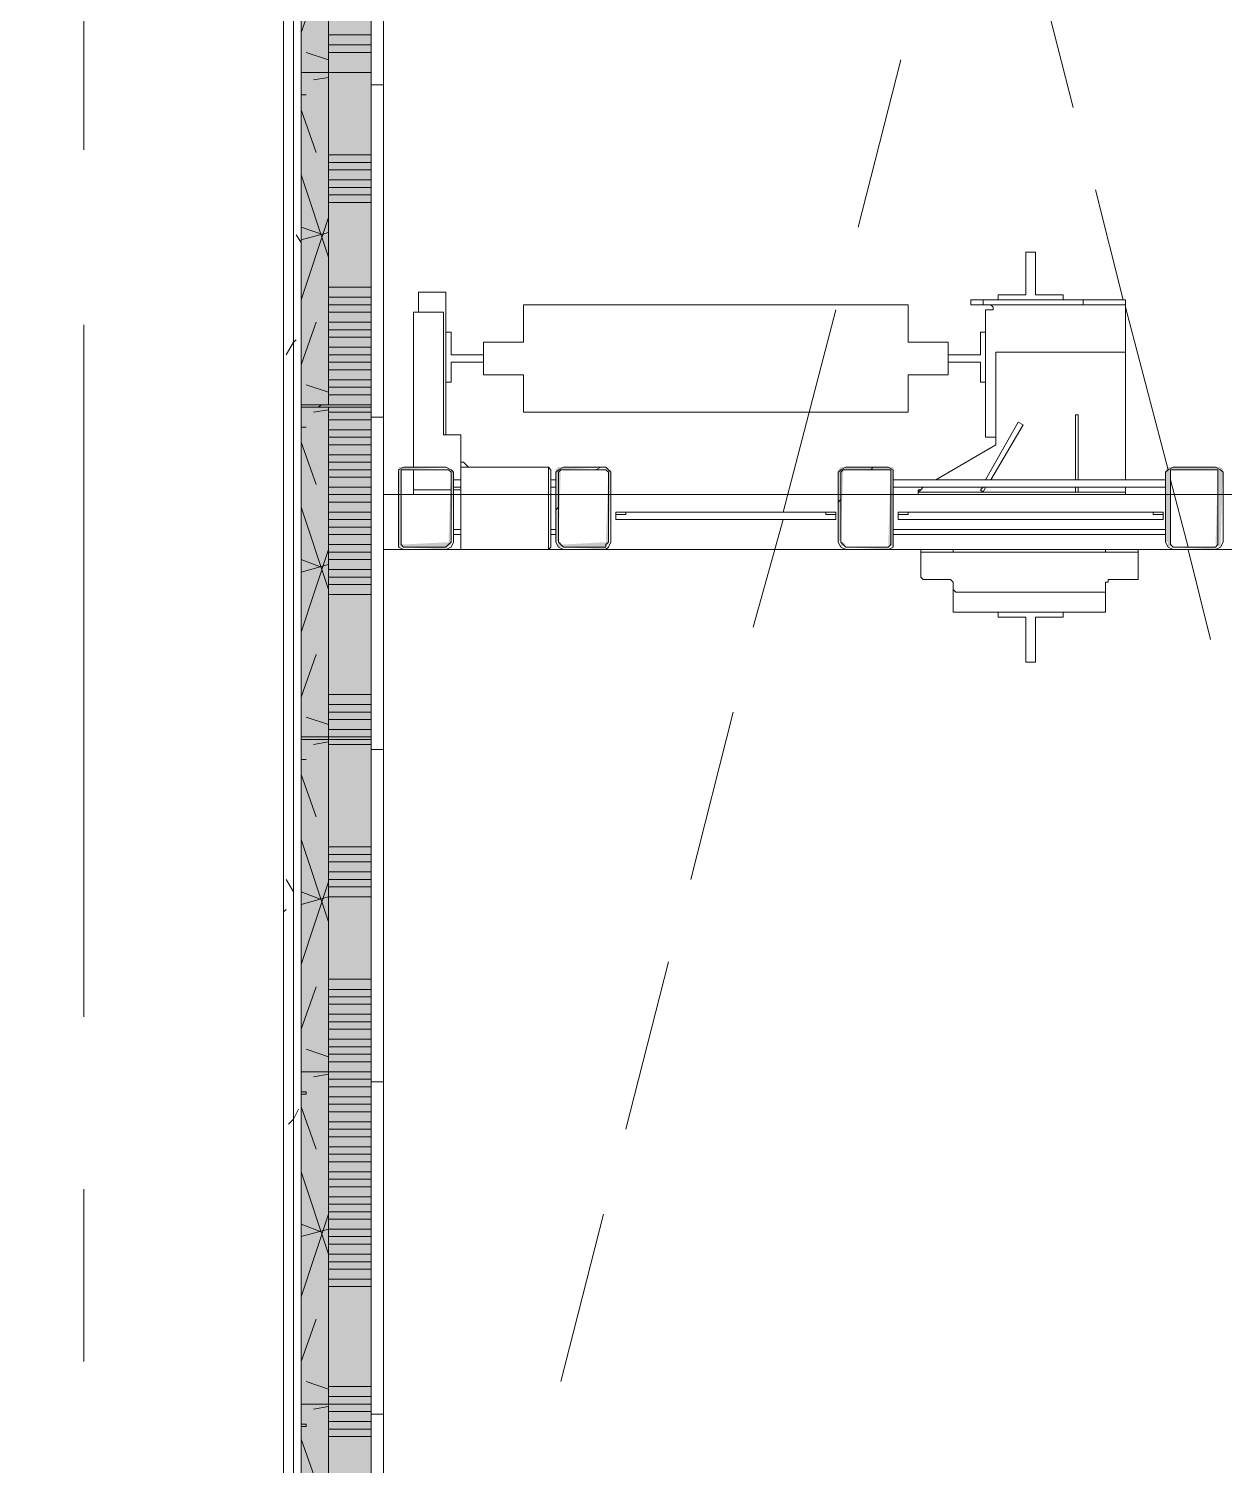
# Model space of a CAD drawing. Header units: metres. Extents: x -2 to 237, y -8 to 52.
# Drawn here: x 35.104 to 37.297, y 25.885 to 28.521 of the extents above; entities that cross this region are included whole.
import ezdxf

# ---------------------------------------------------------------- set-up
doc = ezdxf.new("R2010")
doc.units = ezdxf.units.M
doc.layers.add('PDF3_Geometry', color=7, linetype='Continuous', lineweight=0, true_color=0xaaaaaa)
doc.layers.add('PDF3_Solid Fills', color=7, linetype='Continuous', lineweight=0, true_color=0xffffff)

msp = doc.modelspace()

# ---------------------------------------------------------------- hatches: boundary and pattern name
at = {"layer": 'PDF3_Solid Fills', "lineweight": 0, "transparency": 33554559}
for points in [[(35.6085, 24.6411), (35.6543, 24.6365), (35.6543, 33.4504), (35.6085, 33.4504), (35.6039, 33.3495), (35.6039, 24.6411)], [(35.6085, 24.6411), (35.6543, 24.6365), (35.6543, 33.4504), (35.6085, 33.4504), (35.6039, 33.3495), (35.6039, 24.6411)], [(35.7872, 27.712), (35.8789, 27.7166), (35.7826, 27.7166), (35.7826, 27.5699), (35.7917, 27.5699), (35.869, 27.5653), (35.8697, 27.5653), (35.8697, 27.5699), (35.8789, 27.5745), (35.8835, 27.712), (35.8789, 27.712), (35.8743, 27.579), (35.7872, 27.5745)]]:
    msp.add_hatch(color=256, dxfattribs=at).paths.add_polyline_path(points)
h = msp.add_hatch(color=256, dxfattribs=at)
h.paths.add_polyline_path([(35.6543, 33.3495), (35.7322, 33.3495), (35.7322, 33.3725), (35.6543, 33.3725)])
h.paths.add_polyline_path([(35.7322, 33.3449), (35.6543, 33.3449), (35.6543, 24.7098), (35.7322, 24.7098)])
h = msp.add_hatch(color=256, dxfattribs=at)
h.paths.add_polyline_path([(36.0805, 27.712), (36.1676, 27.7166), (36.0759, 27.7166), (36.0713, 27.712), (36.0713, 27.579), (36.0759, 27.5836)])
h.paths.add_polyline_path([(36.1722, 27.712), (36.1676, 27.712), (36.163, 27.579), (36.0805, 27.5745), (36.0805, 27.579), (36.0759, 27.579), (36.0759, 27.5699), (36.0851, 27.5699), (36.1624, 27.5653), (36.163, 27.5653), (36.163, 27.5699), (36.1676, 27.5745), (36.1722, 27.7102)])
h = msp.add_hatch(color=256, dxfattribs=at)
h.paths.add_polyline_path([(36.5939, 27.579), (36.5939, 27.5699), (36.6031, 27.5745), (36.5985, 27.579)])
h.paths.add_polyline_path([(36.6901, 27.5699), (36.6901, 27.7166), (36.5939, 27.7166), (36.5893, 27.712), (36.5893, 27.579), (36.5939, 27.5836), (36.5985, 27.712), (36.6855, 27.712), (36.6809, 27.5745)])
h.paths.add_polyline_path([(36.6031, 27.5699), (36.6803, 27.5653), (36.6809, 27.5653), (36.6809, 27.5699)])
h = msp.add_hatch(color=256, dxfattribs=at)
h.paths.add_polyline_path([(37.1897, 27.579), (37.1943, 27.579), (37.1943, 27.5699), (37.2035, 27.5745), (37.1989, 27.5745), (37.1989, 27.712), (37.2859, 27.712), (37.2814, 27.5745), (37.2905, 27.5699), (37.2905, 27.5745), (37.2951, 27.7115), (37.2951, 27.712), (37.2905, 27.7166), (37.1943, 27.7166), (37.1897, 27.712)])
h.paths.add_polyline_path([(37.2035, 27.5699), (37.2807, 27.5653), (37.2814, 27.5653), (37.2814, 27.5699)])

# ---------------------------------------------------------------- linework, layer by layer
at = {"layer": 'PDF3_Geometry', "lineweight": 0}
for points in [[(35.1043, 34.005), (38.0239, 34.005), (38.0239, 33.5329), (35.5718, 33.5329), (35.5718, 33.5145), (35.5718, 33.3495), (35.5718, 24.7374), (35.5718, 24.5678), (35.5718, 24.554), (38.0239, 24.554), (38.0239, 24.1736)], [(38.0514, 24.5861), (38.0239, 24.5861), (38.0239, 24.5678), (38.0239, 24.554), (38.0239, 24.5678), (35.5901, 24.5678), (35.5901, 24.5861), (35.5901, 24.7374), (35.5901, 33.3495), (35.5901, 33.5007), (35.5901, 33.5145), (38.0239, 33.5145), (38.0239, 33.5329)], [(38.0239, 24.5678), (38.0239, 24.5861), (35.6039, 24.5861), (35.6039, 24.6365), (35.6039, 24.7374), (35.6039, 33.3495), (35.6039, 33.4504), (35.6039, 33.5007), (38.0239, 33.5007), (38.0239, 33.5145)], [(38.0239, 24.5861), (38.0514, 24.5861), (38.0514, 24.6365), (38.0239, 24.6365), (37.396, 24.6365), (36.7863, 24.6365), (36.1768, 24.6365), (35.6543, 24.6365), (35.6543, 24.7098), (35.6543, 24.7374), (35.6543, 25.3882), (35.6543, 25.9978), (35.6543, 26.6074), (35.6543, 27.217), (35.6543, 27.8266), (35.6543, 27.217), (35.6543, 26.6074), (35.6543, 25.9978), (35.6543, 25.3882), (35.6543, 24.7374), (35.6543, 24.6365), (35.6085, 24.6365), (35.6039, 24.6365), (35.6039, 33.4504)], [(35.7322, 32.6895), (35.7322, 33.3449), (35.7322, 33.3725), (35.6543, 33.3725), (35.6543, 33.3495), (35.6543, 33.3449), (35.6543, 32.7079), (35.6543, 32.0983), (35.6543, 31.4887), (35.6543, 30.8791), (35.6543, 30.2695), (35.6543, 29.6599), (35.6543, 29.0504), (35.6543, 28.4407), (35.6543, 27.8312)], [(35.7551, 24.8152), (35.7551, 33.267)], [(35.7551, 24.8152), (35.7551, 33.267)], [(35.6543, 29.0504), (35.6543, 28.4407), (35.6543, 27.8312), (35.6543, 28.4407), (35.6543, 29.0504)], [(35.7322, 29.0274), (35.7322, 28.4224), (35.7322, 29.0274), (35.7322, 28.4224), (35.7322, 28.427)], [(36.9422, 28.6836), (37.0201, 28.3766)], [(35.2051, 28.6149), (35.2051, 28.2986)], [(36.6259, 28.1566), (36.7039, 28.4636)], [(35.7322, 27.8128), (35.7322, 28.4178)], [(37.0614, 28.2253), (37.1118, 28.0236)], [(35.8697, 27.822), (35.8697, 27.7762), (35.8697, 28.0374), (35.8651, 28.0374), (35.8605, 28.0374), (35.8559, 28.0374), (35.8193, 28.0374), (35.8193, 28.0007)], [(35.8697, 28.0374), (35.8697, 28.0007)], [(37.0431, 28.0236), (37.1072, 28.0236), (37.1164, 28.0236), (37.1164, 28.0145), (37.0385, 28.0145), (36.8551, 28.0145), (36.8322, 28.0145), (36.8322, 28.0236), (36.8551, 28.0236), (37.0385, 28.0236), (37.1164, 28.0236), (37.1164, 28.019), (37.1164, 28.0099), (37.1164, 28.0145), (37.1072, 28.0145), (37.0431, 28.0145), (36.9835, 28.0145), (36.9239, 28.0145), (36.8643, 28.0145), (36.8689, 28.0145), (36.8735, 28.0099), (36.8735, 28.0053), (36.8689, 28.0053), (36.8643, 28.0053), (36.8597, 28.0053), (36.8597, 27.964)], [(36.8551, 28.0236), (36.8551, 28.0145)], [(37.0385, 28.0145), (37.0385, 28.0236)], [(35.8147, 28.0007), (35.8193, 28.0007), (35.8239, 28.0007), (35.8651, 28.0007), (35.8239, 28.0007), (35.8193, 28.0007), (35.8147, 28.0007), (35.8101, 28.0007), (35.8101, 27.7166)], [(35.8972, 27.6753), (35.8835, 27.6753), (35.8972, 27.6753), (35.8972, 27.6799), (35.8835, 27.6799), (35.8835, 27.6936), (35.8972, 27.6936), (35.8972, 27.7762), (35.8651, 27.7762), (35.8651, 28.0007), (35.8651, 27.7762), (35.8972, 27.7762), (35.8972, 27.7257)], [(36.4885, 27.634), (36.5847, 28.0053)], [(37.1164, 27.7716), (37.1164, 28.0099), (37.1943, 27.712)], [(35.2051, 27.9778), (35.2051, 26.7082)], [(36.7681, 27.6936), (36.8781, 27.7578), (36.8781, 27.9274), (37.1164, 27.9274), (37.1164, 27.6936)], [(36.8597, 27.8724), (36.8597, 27.7716), (36.8643, 27.7716), (36.8689, 27.7716), (36.8735, 27.7716), (36.8781, 27.7716)], [(35.6359, 27.8266), (35.6405, 27.8312)], [(35.6543, 27.8266), (35.6543, 27.217), (35.6543, 26.6074), (35.6543, 25.9978), (35.6543, 25.3882), (35.6543, 24.7374), (35.6543, 24.7098), (35.7322, 24.7098), (35.7322, 24.7374), (35.7322, 25.3652)], [(35.7322, 27.1986), (35.7322, 27.8082)], [(35.7551, 27.822), (35.7551, 27.8266)], [(37.0247, 27.6936), (37.0247, 27.8128), (37.0293, 27.8128), (37.0293, 27.6936)], [(36.8597, 27.6936), (36.9193, 27.799), (36.9285, 27.7945), (36.8689, 27.6936)], [(35.9109, 27.7166), (35.9018, 27.7257), (35.8972, 27.7257), (35.9018, 27.7257), (35.9109, 27.7166), (36.0576, 27.7166), (35.8972, 27.7166)], [(35.8101, 27.712), (35.8101, 27.6753), (35.8789, 27.6753), (35.8514, 27.6753), (35.8285, 27.6753), (35.8239, 27.6753), (35.8193, 27.6753), (35.8147, 27.6753)], [(35.8972, 27.712), (35.8972, 27.7074), (35.8972, 27.579), (35.8972, 27.5745), (35.8972, 27.5699)], [(36.0576, 27.5699), (36.0576, 27.5745), (36.0576, 27.579), (36.0576, 27.7074), (36.0576, 27.712)], [(36.0713, 27.6936), (36.0622, 27.6936), (36.0622, 27.7074), (36.0622, 27.579), (36.0622, 27.5699), (36.0576, 27.5653), (36.0622, 27.5699), (36.0622, 27.579), (36.0622, 27.5928), (36.0713, 27.5928)], [(36.1447, 27.712), (36.1539, 27.7166)], [(36.6489, 27.712), (36.6535, 27.7166)], [(35.8789, 27.6662), (35.8101, 27.6662), (35.8101, 27.6753)], [(35.8514, 27.6753), (35.8559, 27.6753), (35.8514, 27.6753)], [(36.0713, 27.602), (36.0622, 27.602), (36.0622, 27.6799), (36.0713, 27.6799)], [(36.8597, 27.6799), (36.8551, 27.6708), (36.8505, 27.6753), (36.8551, 27.6799)], [(37.0293, 27.6799), (37.0293, 27.6708), (37.0247, 27.6708), (37.0247, 27.6799)], [(37.1989, 27.6936), (37.2309, 27.5699)], [(35.8285, 27.6662), (35.8514, 27.6662)], [(35.8514, 27.6662), (35.8559, 27.6662), (35.8514, 27.6662)], [(35.8972, 27.602), (35.8972, 27.6662), (35.8972, 27.602), (35.8835, 27.602), (35.8835, 27.5928), (35.8972, 27.5928), (35.8972, 27.579), (35.8972, 27.5745), (35.8972, 27.5699), (35.8972, 27.5745), (35.8972, 27.579), (35.8972, 27.5928)], [(35.8972, 27.6662), (35.8835, 27.6662)], [(36.5893, 27.6524), (36.5939, 27.657)], [(36.7726, 27.6708), (36.7681, 27.6708), (36.7726, 27.6708), (36.8139, 27.6708)], [(36.7726, 27.6662), (36.7681, 27.6662), (36.7726, 27.6662)], [(36.8139, 27.6662), (36.8185, 27.6662), (36.8139, 27.6662), (36.7726, 27.6662)], [(36.8139, 27.6708), (36.8185, 27.6708), (36.8139, 27.6708)], [(37.0843, 27.6708), (37.0797, 27.6708), (37.0843, 27.6708)], [(37.0843, 27.6662), (37.0797, 27.6662), (37.0843, 27.6662)], [(36.0713, 27.6386), (36.0759, 27.6432)], [(36.4335, 27.4232), (36.4885, 27.6203)], [(36.6993, 27.6295), (36.6993, 27.634), (36.7176, 27.634)], [(37.1668, 27.634), (37.1851, 27.634), (37.1851, 27.6295)], [(36.0576, 27.579), (36.0576, 27.5745), (36.0576, 27.579)], [(36.0576, 27.579), (36.0576, 27.5745), (36.0576, 27.579)], [(36.7405, 27.5516), (36.7405, 27.5562), (36.7405, 27.5608), (36.7405, 27.5653), (36.7405, 27.5608), (36.7405, 27.5562), (36.7405, 27.5516), (36.7405, 27.5195), (36.7405, 27.5149), (36.7451, 27.5103), (36.7497, 27.5103), (36.7955, 27.5103), (36.8001, 27.5057), (36.8001, 27.5012), (36.8001, 27.492), (36.8047, 27.4874), (36.8093, 27.4874), (37.0751, 27.4874), (37.0797, 27.4874), (37.0797, 27.492), (37.0797, 27.5012), (37.0797, 27.5057), (37.0843, 27.5057), (37.0843, 27.5103), (37.0889, 27.5103), (37.1347, 27.5103), (37.1393, 27.5103), (37.1393, 27.5149), (37.1393, 27.5195), (37.1393, 27.5516), (37.1393, 27.5562), (37.1393, 27.5608), (37.1393, 27.5653), (37.1393, 27.5608), (37.1393, 27.5562), (37.1393, 27.5516)], [(36.7405, 27.5653), (36.7451, 27.5653), (36.7497, 27.5653), (36.7955, 27.5653), (36.8001, 27.5653), (36.8047, 27.5653), (36.8093, 27.5653), (37.0751, 27.5653), (37.0797, 27.5653), (37.0843, 27.5653), (37.0889, 27.5653), (37.1347, 27.5653), (37.1393, 27.5653)], [(36.7405, 27.5608), (36.7451, 27.5608), (36.7497, 27.5608), (36.7955, 27.5608), (36.8001, 27.5608), (36.8047, 27.5608), (36.8093, 27.5608), (37.0751, 27.5608), (37.0797, 27.5608), (37.0843, 27.5608), (37.0889, 27.5608), (37.1347, 27.5608), (37.1393, 27.5608)], [(36.7635, 27.5653), (36.7863, 27.5653), (36.7909, 27.5653), (36.7955, 27.5653), (36.7909, 27.5653), (36.7863, 27.5653)], [(36.7863, 27.5608), (36.7909, 27.5608), (36.7955, 27.5608), (36.7909, 27.5608), (36.7863, 27.5608), (36.7635, 27.5608)], [(36.8001, 27.5653), (36.8001, 27.5608)], [(37.0797, 27.5608), (37.0797, 27.5653)], [(37.0889, 27.5653), (37.0843, 27.5653), (37.0889, 27.5653)], [(37.0889, 27.5608), (37.0843, 27.5608), (37.0889, 27.5608)], [(37.0935, 27.5653), (37.121, 27.5653)], [(37.121, 27.5608), (37.0935, 27.5608)], [(37.2309, 27.5653), (37.2722, 27.4003)], [(36.8001, 27.5057), (36.8001, 27.4599), (36.8001, 27.4553), (36.8001, 27.4507), (37.0797, 27.4507), (37.0797, 27.4553), (37.0797, 27.4599), (37.0797, 27.5057)], [(36.3189, 26.9603), (36.3968, 27.2674)], [(35.6543, 27.217), (35.6543, 27.2216)], [(35.7322, 26.589), (35.7322, 27.194)], [(36.1997, 26.502), (36.2776, 26.809)], [(35.7322, 25.9794), (35.7322, 26.5844)], [(35.2051, 26.392), (35.2051, 26.0757)], [(36.0805, 26.039), (36.1585, 26.3461)], [(35.7322, 25.3698), (35.7322, 25.9748)]]:
    msp.add_lwpolyline(points, dxfattribs=at)
for points in [[(35.5901, 24.5678), (35.5901, 33.5145), (35.5718, 33.5145), (35.5718, 24.5678)], [(35.5901, 33.5007), (35.5901, 24.5861), (35.6039, 24.5861), (35.6039, 33.5007)], [(37.946, 30.3657), (37.946, 27.6662), (35.7551, 27.6662), (35.7551, 30.3657), (37.946, 30.3657), (37.946, 27.6662), (35.7551, 27.6662), (35.7551, 30.3657)], [(35.7322, 28.3995), (35.7322, 28.4178), (35.7551, 28.4178), (35.7551, 28.4362), (35.7551, 28.3995), (35.7551, 28.404), (35.7551, 28.3995), (35.7551, 28.4362), (35.7551, 28.4407), (35.7551, 28.4362), (35.7551, 28.4178), (35.7322, 28.4178), (35.7322, 28.4362), (35.7322, 28.4407), (35.6039, 28.4407), (35.6039, 28.4362), (35.6039, 28.3995), (35.613, 28.3995), (35.6039, 28.3995), (35.6039, 28.4362), (35.6039, 28.4407), (35.7322, 28.4407), (35.7322, 28.4362)], [(35.7322, 27.8128), (35.7322, 28.4178)], [(36.9514, 28.1108), (36.9331, 28.1108), (36.9331, 28.0328), (36.8826, 28.0328), (36.8826, 28.0236), (37.0018, 28.0236), (37.0018, 28.0328), (36.9514, 28.0328)], [(36.7176, 27.9458), (36.7176, 28.0145), (36.0118, 28.0145), (36.0118, 27.9458), (35.9385, 27.9458), (35.9385, 27.8862), (36.0118, 27.8862), (36.0118, 27.8174), (36.7176, 27.8174), (36.7176, 27.8862), (36.7909, 27.8862), (36.7909, 27.9458)], [(35.9385, 27.9228), (35.8789, 27.9228), (35.8789, 27.964), (35.8697, 27.964), (35.8697, 27.8724), (35.8789, 27.8724), (35.8789, 27.909), (35.9385, 27.909)], [(36.7909, 27.909), (36.8505, 27.909), (36.8505, 27.8724), (36.8597, 27.8724), (36.8597, 27.964), (36.8505, 27.964), (36.8505, 27.9228), (36.7909, 27.9228)], [(35.7322, 27.7899), (35.7322, 27.8082), (35.7551, 27.8082), (35.7551, 27.8266), (35.7551, 27.7899), (35.7551, 27.7945), (35.7551, 27.7899), (35.7551, 27.8266), (35.7551, 27.8312), (35.7551, 27.8266), (35.7551, 27.8082), (35.7322, 27.8082), (35.7322, 27.8266), (35.7322, 27.8312), (35.6039, 27.8312), (35.6039, 27.8266), (35.6039, 27.7899), (35.613, 27.7899), (35.6039, 27.7899), (35.6039, 27.8266), (35.7322, 27.8266)], [(35.7322, 27.1986), (35.7322, 27.8082)], [(35.7826, 27.579), (35.7826, 27.5699), (35.7917, 27.5653), (35.8697, 27.5653), (35.8789, 27.5699), (35.8835, 27.579), (35.8835, 27.7074), (35.8789, 27.712), (35.8697, 27.7166), (35.7917, 27.7166), (35.7826, 27.712), (35.7826, 27.7074)], [(35.8697, 27.5699), (35.7917, 27.5699), (35.7872, 27.5745), (35.7872, 27.579), (35.7872, 27.7074), (35.7872, 27.712), (35.7917, 27.712), (35.8697, 27.712), (35.8743, 27.712), (35.8789, 27.7074), (35.8789, 27.579), (35.8743, 27.5745)], [(35.8972, 27.7166), (35.8972, 27.712), (35.8972, 27.7074), (35.8972, 27.579), (35.8972, 27.5745), (35.8972, 27.5699), (35.8972, 27.5653), (36.0576, 27.5653), (36.0576, 27.5699), (36.0576, 27.5745), (36.0576, 27.579), (36.0576, 27.7074), (36.0576, 27.712), (36.0576, 27.7166)], [(35.8972, 27.7074), (35.8972, 27.579), (35.8972, 27.5745), (35.8972, 27.5699), (35.8972, 27.5745), (35.8972, 27.579), (35.8972, 27.7074), (35.8972, 27.712)], [(36.0531, 27.7166), (35.9751, 27.7166)], [(36.0622, 27.7074), (36.0622, 27.712), (36.0576, 27.7166), (36.0622, 27.712)], [(36.0713, 27.579), (36.0759, 27.5699), (36.0851, 27.5653), (36.163, 27.5653), (36.1676, 27.5699), (36.1722, 27.579), (36.1722, 27.7074), (36.1676, 27.712), (36.163, 27.7166), (36.0851, 27.7166), (36.0759, 27.712), (36.0713, 27.7074)], [(36.163, 27.5699), (36.0851, 27.5699), (36.0805, 27.5745), (36.0759, 27.579), (36.0759, 27.7074), (36.0805, 27.712), (36.0851, 27.712), (36.163, 27.712), (36.1676, 27.7074), (36.1676, 27.579), (36.163, 27.5745)], [(36.5893, 27.579), (36.5939, 27.5699), (36.6031, 27.5653), (36.6809, 27.5653), (36.6901, 27.5699), (36.6901, 27.579), (36.6901, 27.7074), (36.6901, 27.712), (36.6809, 27.7166), (36.6031, 27.7166), (36.5939, 27.712), (36.5893, 27.7074)], [(36.6809, 27.5699), (36.6031, 27.5699), (36.5985, 27.5745), (36.5939, 27.579), (36.5939, 27.7074), (36.5985, 27.712), (36.6031, 27.712), (36.6809, 27.712), (36.6855, 27.712), (36.6855, 27.7074), (36.6855, 27.579), (36.6855, 27.5745)], [(37.1897, 27.579), (37.1943, 27.5699), (37.2035, 27.5653), (37.2814, 27.5653), (37.2905, 27.5699), (37.2951, 27.579), (37.2951, 27.7074), (37.2905, 27.712), (37.2814, 27.7166), (37.2035, 27.7166), (37.1943, 27.712), (37.1897, 27.7074)], [(37.2814, 27.5699), (37.2035, 27.5699), (37.1989, 27.5745), (37.1989, 27.579), (37.1989, 27.7074), (37.1989, 27.712), (37.2035, 27.712), (37.2814, 27.712), (37.2859, 27.712), (37.2859, 27.7074), (37.2859, 27.579), (37.2859, 27.5745)], [(36.6901, 27.6799), (37.1897, 27.6799), (37.1897, 27.6936), (36.6901, 27.6936)], [(37.1164, 27.6662), (36.7359, 27.6662), (36.7359, 27.6708), (37.1164, 27.6708), (37.1164, 27.6753), (37.1164, 27.6799), (37.1164, 27.6753), (37.1164, 27.6708)], [(36.7451, 27.6799), (36.7405, 27.6753), (36.7359, 27.6753), (36.7359, 27.6708), (36.7405, 27.6753)], [(36.5847, 27.634), (36.1813, 27.634), (36.1813, 27.6203), (36.5847, 27.6203)], [(36.1997, 27.634), (36.1813, 27.634), (36.1813, 27.6295), (36.1997, 27.6295)], [(36.5847, 27.634), (36.5664, 27.634), (36.5664, 27.6295), (36.5847, 27.6295)], [(37.1851, 27.634), (36.6993, 27.634), (36.6993, 27.6203), (37.1851, 27.6203)], [(37.1851, 27.634), (37.1851, 27.6203), (36.6993, 27.6203), (36.6993, 27.634)], [(36.7176, 27.634), (36.6993, 27.634), (36.6993, 27.6295), (36.7176, 27.6295)], [(37.1851, 27.634), (37.1668, 27.634), (37.1668, 27.6295), (37.1851, 27.6295)], [(36.6901, 27.5928), (37.1897, 27.5928), (37.1897, 27.602), (36.6901, 27.602)], [(37.946, 27.5653), (37.946, 24.8657), (35.7551, 24.8657), (35.7551, 27.5653), (37.946, 27.5653), (37.946, 24.8657), (35.7551, 24.8657), (35.7551, 27.5653)], [(36.0576, 27.5653), (35.8972, 27.5653)], [(35.9751, 27.5653), (36.0531, 27.5653)], [(36.9331, 27.359), (36.9514, 27.359), (36.9514, 27.4416), (37.0018, 27.4416), (37.0018, 27.4507), (36.8826, 27.4507), (36.8826, 27.4416), (36.9331, 27.4416)], [(35.7322, 27.1803), (35.7322, 27.1986), (35.7551, 27.1986), (35.7551, 27.217), (35.7551, 27.1803), (35.7551, 27.1849), (35.7551, 27.1803), (35.7551, 27.217), (35.7551, 27.2216), (35.7551, 27.217), (35.7551, 27.1986), (35.7322, 27.1986), (35.7322, 27.217), (35.7322, 27.2216), (35.6039, 27.2216), (35.6039, 27.217), (35.6039, 27.1803), (35.613, 27.1803), (35.6039, 27.1803), (35.6039, 27.217), (35.7322, 27.217)], [(35.7322, 26.589), (35.7322, 27.194)], [(35.7322, 26.5661), (35.7322, 26.589), (35.7551, 26.589), (35.7551, 26.6074), (35.7551, 26.5707), (35.7551, 26.5753), (35.7551, 26.5707), (35.7551, 26.5661), (35.7551, 26.5707), (35.7551, 26.6074), (35.7551, 26.589), (35.7322, 26.589), (35.7322, 26.6074), (35.6039, 26.6074), (35.6039, 26.5707), (35.6039, 26.5661), (35.613, 26.5661), (35.613, 26.5707), (35.6039, 26.5707), (35.6039, 26.6074), (35.7322, 26.6074)], [(35.7322, 25.9794), (35.7322, 26.5844)], [(35.7322, 25.9566), (35.7322, 25.9794), (35.7551, 25.9794), (35.7551, 25.9978), (35.7551, 25.9611), (35.7551, 25.9657), (35.7551, 25.9611), (35.7551, 25.9566), (35.7551, 25.9611), (35.7551, 25.9978), (35.7551, 25.9794), (35.7322, 25.9794), (35.7322, 25.9978), (35.6039, 25.9978), (35.6039, 25.9611), (35.6039, 25.9566), (35.613, 25.9566), (35.613, 25.9611), (35.6039, 25.9611), (35.6039, 25.9978), (35.7322, 25.9978)], [(35.7322, 25.3698), (35.7322, 25.9748)]]:
    msp.add_lwpolyline(points, close=True, dxfattribs=at)
at = {"layer": 'PDF3_Geometry', "color": 254, "lineweight": 0, "true_color": 0xdddddd}
for points in [[(35.6313, 28.592), (35.6039, 28.514)], [(35.613, 28.4774), (35.6543, 28.4636)], [(35.6543, 28.4316), (35.6268, 28.427)], [(35.6039, 28.372), (35.6313, 28.294)], [(35.6039, 28.2528), (35.6543, 28.1016)], [(35.6543, 28.1749), (35.6039, 28.0236)], [(35.6039, 28.1566), (35.6451, 28.1428)], [(35.6543, 28.1474), (35.6039, 28.1336)], [(35.6313, 27.9824), (35.6039, 27.9045)], [(35.613, 27.8678), (35.6543, 27.854)], [(35.6543, 27.822), (35.6268, 27.8174)], [(35.6039, 27.7624), (35.6313, 27.6845)], [(35.6039, 27.6432), (35.6543, 27.492)], [(35.6543, 27.5653), (35.6039, 27.414)], [(35.6039, 27.547), (35.6405, 27.5332)], [(35.6543, 27.5378), (35.6039, 27.524)], [(35.6313, 27.3728), (35.6039, 27.2949)], [(35.613, 27.2582), (35.6543, 27.2444)], [(35.6543, 27.2124), (35.6268, 27.2078)], [(35.6039, 27.1528), (35.6313, 27.0749)], [(35.6039, 27.0336), (35.6543, 26.8824)], [(35.6543, 26.9557), (35.6039, 26.8044)], [(35.6039, 26.9374), (35.6405, 26.9236)], [(35.6543, 26.9282), (35.6039, 26.9144)], [(35.6313, 26.7632), (35.6039, 26.6853)], [(35.613, 26.6486), (35.6543, 26.6349)], [(35.6543, 26.6028), (35.6268, 26.5982)], [(35.6039, 26.5432), (35.6313, 26.4653)], [(35.6039, 26.424), (35.6543, 26.2728)], [(35.6543, 26.3461), (35.6039, 26.1948)], [(35.6039, 26.3278), (35.6405, 26.314)], [(35.6543, 26.3186), (35.6039, 26.3049)], [(35.6313, 26.1536), (35.6039, 26.0757)], [(35.613, 26.039), (35.6543, 26.0253)], [(35.6543, 25.9932), (35.6268, 25.9886)], [(35.6039, 25.9336), (35.6313, 25.8557)]]:
    msp.add_lwpolyline(points, close=True, dxfattribs=at)
at = {"layer": 'PDF3_Geometry', "color": 254, "lineweight": 0, "true_color": 0xeaeaea}
for points in [[(35.6543, 28.5095), (35.7322, 28.5095)], [(35.6543, 28.4912), (35.7322, 28.4912)], [(35.6543, 28.4774), (35.7322, 28.4774)], [(35.6543, 28.2895), (35.7322, 28.2895)], [(35.6543, 28.2757), (35.7322, 28.2757)], [(35.6543, 28.262), (35.7322, 28.262)], [(35.6543, 28.2436), (35.7322, 28.2436)], [(35.6543, 28.2299), (35.7322, 28.2299)], [(35.6543, 28.2162), (35.7322, 28.2162)], [(35.6543, 28.2024), (35.7322, 28.2024)], [(35.6543, 28.0466), (35.7322, 28.0466)], [(35.6543, 28.0282), (35.7322, 28.0282)], [(35.6543, 28.0145), (35.7322, 28.0145)], [(35.6543, 28.0007), (35.7322, 28.0007)], [(35.6543, 27.9824), (35.7322, 27.9824)], [(35.6543, 27.9686), (35.7322, 27.9686)], [(35.6543, 27.9549), (35.7322, 27.9549)], [(35.6543, 27.9366), (35.7322, 27.9366)], [(35.6543, 27.9228), (35.7322, 27.9228)], [(35.6543, 27.909), (35.7322, 27.909)], [(35.6543, 27.8953), (35.7322, 27.8953)], [(35.6543, 27.877), (35.7322, 27.877)], [(35.6543, 27.8632), (35.7322, 27.8632)], [(35.6543, 27.8495), (35.7322, 27.8495)], [(35.6543, 27.8312), (35.7322, 27.8312)], [(35.6543, 27.8174), (35.7322, 27.8174)], [(35.6543, 27.8036), (35.7322, 27.8036)], [(35.6543, 27.7853), (35.7322, 27.7853)], [(35.6543, 27.7578), (35.7322, 27.7578)], [(35.6543, 27.7395), (35.7322, 27.7395)], [(35.6543, 27.7257), (35.7322, 27.7257)], [(35.6543, 27.712), (35.7322, 27.712)], [(35.6543, 27.6982), (35.7322, 27.6982)], [(35.6543, 27.6799), (35.7322, 27.6799)], [(35.6543, 27.6662), (35.7322, 27.6662)], [(35.6543, 27.6524), (35.7322, 27.6524)], [(35.6543, 27.634), (35.7322, 27.634)], [(35.6543, 27.6203), (35.7322, 27.6203)], [(35.6543, 27.6066), (35.7322, 27.6066)], [(35.6543, 27.5928), (35.7322, 27.5928)], [(35.6543, 27.5745), (35.7322, 27.5745)], [(35.6543, 27.5608), (35.7322, 27.5608)], [(35.6543, 27.547), (35.7322, 27.547)], [(35.6543, 27.5286), (35.7322, 27.5286)], [(35.6543, 27.5149), (35.7322, 27.5149)], [(35.6543, 27.5012), (35.7322, 27.5012)], [(35.6543, 27.4828), (35.7322, 27.4828)], [(35.6543, 27.2994), (35.7322, 27.2994)], [(35.6543, 27.2812), (35.7322, 27.2812)], [(35.6543, 27.2674), (35.7322, 27.2674)], [(35.6543, 27.2536), (35.7322, 27.2536)], [(35.6543, 27.2353), (35.7322, 27.2353)], [(35.6543, 27.2216), (35.7322, 27.2216)], [(35.6543, 27.2078), (35.7322, 27.2078)], [(35.6543, 27.0199), (35.7322, 27.0199)], [(35.6543, 27.0062), (35.7322, 27.0062)], [(35.6543, 26.9924), (35.7322, 26.9924)], [(35.6543, 26.974), (35.7322, 26.974)], [(35.6543, 26.9603), (35.7322, 26.9603)], [(35.6543, 26.9466), (35.7322, 26.9466)], [(35.6543, 26.9282), (35.7322, 26.9282)], [(35.6543, 26.777), (35.7322, 26.777)], [(35.6543, 26.7586), (35.7322, 26.7586)], [(35.6543, 26.7449), (35.7322, 26.7449)], [(35.6543, 26.7312), (35.7322, 26.7312)], [(35.6543, 26.7128), (35.7322, 26.7128)], [(35.6543, 26.699), (35.7322, 26.699)], [(35.6543, 26.6853), (35.7322, 26.6853)], [(35.6543, 26.667), (35.7322, 26.667)], [(35.6543, 26.6532), (35.7322, 26.6532)], [(35.6543, 26.6394), (35.7322, 26.6394)], [(35.6543, 26.6257), (35.7322, 26.6257)], [(35.6543, 26.5936), (35.7322, 26.5936)], [(35.6543, 26.5799), (35.7322, 26.5799)], [(35.6543, 26.5616), (35.7322, 26.5616)], [(35.6543, 26.5478), (35.7322, 26.5478)], [(35.6543, 26.534), (35.7322, 26.534)], [(35.6543, 26.5157), (35.7322, 26.5157)], [(35.6543, 26.4882), (35.7322, 26.4882)], [(35.6543, 26.4698), (35.7322, 26.4698)], [(35.6543, 26.4561), (35.7322, 26.4561)], [(35.6543, 26.4424), (35.7322, 26.4424)], [(35.6543, 26.424), (35.7322, 26.424)], [(35.6543, 26.4103), (35.7322, 26.4103)], [(35.6543, 26.3966), (35.7322, 26.3966)], [(35.6543, 26.3782), (35.7322, 26.3782)], [(35.6543, 26.3644), (35.7322, 26.3644)], [(35.6543, 26.3507), (35.7322, 26.3507)], [(35.6543, 26.337), (35.7322, 26.337)], [(35.6543, 26.3186), (35.7322, 26.3186)], [(35.6543, 26.3049), (35.7322, 26.3049)], [(35.6543, 26.2911), (35.7322, 26.2911)], [(35.6543, 26.2728), (35.7322, 26.2728)], [(35.6543, 26.259), (35.7322, 26.259)], [(35.6543, 26.2453), (35.7322, 26.2453)], [(35.6543, 26.227), (35.7322, 26.227)], [(35.6543, 26.2132), (35.7322, 26.2132)], [(35.6543, 26.0299), (35.7322, 26.0299)], [(35.6543, 26.0116), (35.7322, 26.0116)], [(35.6543, 25.9978), (35.7322, 25.9978)], [(35.6543, 25.984), (35.7322, 25.984)], [(35.6543, 25.9657), (35.7322, 25.9657)], [(35.6543, 25.952), (35.7322, 25.952)], [(35.6543, 25.9382), (35.7322, 25.9382)]]:
    msp.add_lwpolyline(points, dxfattribs=at)
for points in [[(35.5947, 28.1428), (35.6039, 28.129)], [(35.5764, 27.9228), (35.5901, 27.9458), (35.5947, 27.9503), (35.5901, 27.9458)], [(35.7322, 27.7716), (35.6543, 27.7716)], [(35.5764, 26.9603), (35.5901, 26.9374), (35.5901, 26.9282), (35.5901, 26.9374)], [(35.5718, 26.9007), (35.5764, 26.9053)], [(35.5809, 26.5111), (35.5901, 26.5203), (35.5993, 26.5386), (35.5901, 26.5203)], [(35.7322, 26.502), (35.6543, 26.502)]]:
    msp.add_lwpolyline(points, close=True, dxfattribs=at)

doc.saveas('drawing.dxf')
